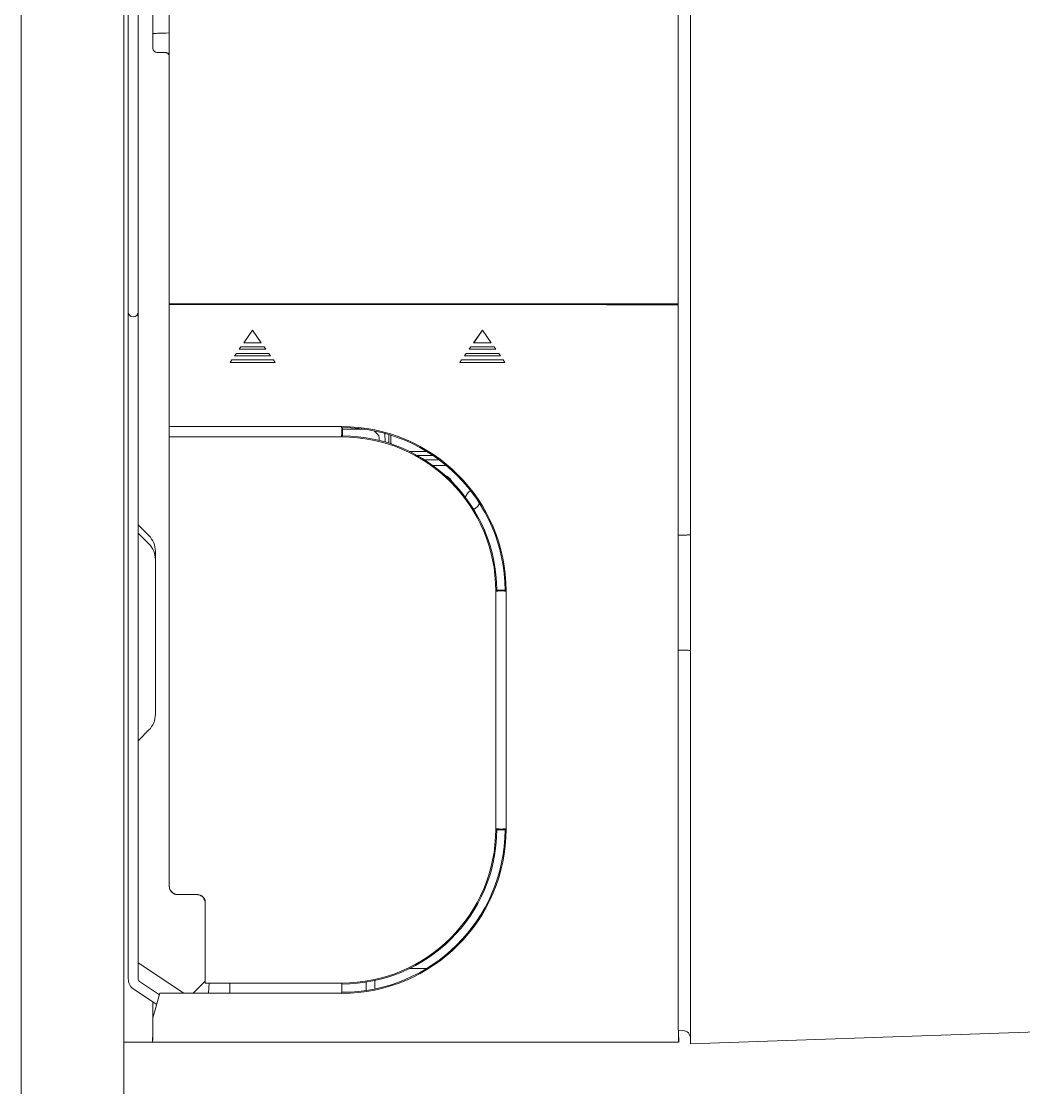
# Model space of a CAD drawing. Units: millimetres at full size, sheet at 1:30. Extents: x -17796 to 21385, y -23279 to 7734.
# Drawn here: x -2164.4 to -2042.3, y -759.1 to -629.3 of the extents above; entities that cross this region are included whole.
import ezdxf

# ---------------------------------------------------------------- set-up
doc = ezdxf.new("R2010")
doc.units = ezdxf.units.MM
doc.header["$LTSCALE"] = 30
doc.linetypes.add('LONG_DASHED_DOTTED', pattern=[15.25, 12, -1.5, 0.25, -1.5])
for name, color, linetype, lineweight in [('0-C_0_4P', 4, 'Continuous', 18), ('0-D_破線', 30, 'Continuous', 18), ('3-8_符号', 6, 'Continuous', 18)]:
    doc.layers.add(name, color=color, linetype=linetype, lineweight=lineweight)

msp = doc.modelspace()

# ---------------------------------------------------------------- linework, layer by layer
at = {"layer": '0-C_0_4P'}
msp.add_line((-2151.89, -363.6), (-2151.89, -823.6), dxfattribs=at)
at = {"layer": '0-D_破線'}
msp.add_line((-2164.39, -128.6), (-2164.39, -823.6), dxfattribs=at)
at = {"layer": '3-8_符号'}
for p, q in [((-2151.89, -753.6), (-2151.89, -463.6)), ((-2151.89, -753.6), (-2151.89, -463.6)), ((-2084.4, -668.5), (-2084.4, -463.6)), ((-2082.9, -463.5), (-2082.9, -753.8)), ((-2146.37, -663.74), (-2146.37, -472.88)), ((-2151.37, -745.85), (-2151.37, -486.69)), ((-2150.17, -609.2), (-2150.17, -745.85)), ((-2148.37, -632.54), (-2148.37, -614.47)), ((-2148.37, -630.77), (-2148.36, -630.76)), ((-2148.36, -630.76), (-2148.34, -630.76)), ((-2148.34, -630.76), (-2148.31, -630.75)), ((-2148.31, -630.75), (-2148.26, -630.74)), ((-2148.26, -630.74), (-2148.2, -630.74)), ((-2148.2, -630.74), (-2148.12, -630.73)), ((-2148.12, -630.73), (-2148.03, -630.72)), ((-2148.03, -630.72), (-2147.93, -630.72)), ((-2147.93, -630.72), (-2147.82, -630.71)), ((-2147.82, -630.71), (-2147.69, -630.7)), ((-2147.1, -630.68), (-2146.75, -630.68)), ((-2146.75, -630.68), (-2146.37, -630.67)), ((-2147.88, -633.04), (-2146.86, -633.06)), ((-2146.86, -633.06), (-2146.81, -633.06)), ((-2146.81, -633.06), (-2146.76, -633.07)), ((-2146.53, -633.19), (-2146.5, -633.22)), ((-2146.5, -633.22), (-2146.46, -633.26)), ((-2146.46, -633.26), (-2146.44, -633.31)), ((-2146.44, -633.31), (-2146.41, -633.35)), ((-2146.41, -633.35), (-2146.39, -633.4)), ((-2146.39, -633.4), (-2146.38, -633.45)), ((-2146.38, -633.45), (-2146.37, -633.5)), ((-2146.37, -633.5), (-2146.37, -633.51)), ((-2146.37, -663.65), (-2084.4, -663.65)), ((-2146.37, -678.61), (-2146.37, -663.75)), ((-2146.37, -663.75), (-2102.33, -663.75)), ((-2139.77, -663.7), (-2140.02, -663.74)), ((-2139.77, -663.69), (-2139.76, -663.66)), ((-2139.77, -663.7), (-2139.77, -663.69)), ((-2132.7, -663.7), (-2139.77, -663.7)), ((-2139.76, -663.66), (-2139.76, -663.65)), ((-2132.71, -663.65), (-2132.71, -663.66)), ((-2132.71, -663.66), (-2132.7, -663.69)), ((-2132.7, -663.69), (-2132.7, -663.7)), ((-2132.45, -663.74), (-2132.7, -663.7)), ((-2119.48, -663.74), (-2119.48, -663.65)), ((-2112.49, -663.65), (-2112.49, -663.74)), ((-2103.39, -663.65), (-2103.39, -663.74)), ((-2093.13, -663.8), (-2101.17, -663.75)), ((-2100.79, -663.7), (-2101.04, -663.74)), ((-2100.79, -663.69), (-2100.78, -663.66)), ((-2100.79, -663.7), (-2100.79, -663.69)), ((-2093.71, -663.7), (-2100.79, -663.7)), ((-2100.78, -663.66), (-2100.78, -663.65)), ((-2093.73, -663.65), (-2093.73, -663.66)), ((-2093.73, -663.66), (-2093.72, -663.69)), ((-2093.72, -663.69), (-2093.71, -663.7)), ((-2093.71, -663.7), (-2093.13, -663.8)), ((-2093.13, -663.8), (-2084.41, -663.8)), ((-2086.1, -663.65), (-2086.1, -663.8)), ((-2084.41, -663.8), (-2084.41, -748.61)), ((-2136.23, -666.87), (-2137.3, -668.4)), ((-2136.23, -666.87), (-2137.3, -668.39)), ((-2136.23, -666.87), (-2136.23, -666.87)), ((-2135.17, -668.39), (-2136.23, -666.87)), ((-2135.17, -668.4), (-2136.23, -666.87)), ((-2108.25, -666.87), (-2109.32, -668.4)), ((-2108.25, -666.87), (-2109.31, -668.39)), ((-2108.25, -666.87), (-2108.25, -666.87)), ((-2107.18, -668.39), (-2108.25, -666.87)), ((-2107.18, -668.4), (-2108.25, -666.87)), ((-2137.3, -668.4), (-2137.3, -668.39)), ((-2137.3, -668.39), (-2135.17, -668.39)), ((-2137.3, -668.4), (-2135.17, -668.4)), ((-2135.17, -668.4), (-2135.17, -668.39)), ((-2109.32, -668.4), (-2109.31, -668.39)), ((-2109.32, -668.4), (-2107.18, -668.4)), ((-2109.31, -668.39), (-2107.18, -668.39)), ((-2107.18, -668.4), (-2107.18, -668.39)), ((-2138.21, -669.69), (-2138.42, -669.99)), ((-2138.21, -669.7), (-2138.42, -669.99)), ((-2138.42, -669.99), (-2138.42, -669.99)), ((-2138.42, -669.99), (-2134.05, -669.99)), ((-2138.42, -669.99), (-2134.05, -669.99)), ((-2138.21, -669.69), (-2138.21, -669.7)), ((-2134.26, -669.69), (-2138.21, -669.69)), ((-2134.26, -669.7), (-2138.21, -669.7)), ((-2137.65, -668.9), (-2137.86, -669.2)), ((-2137.65, -668.9), (-2137.86, -669.19)), ((-2137.86, -669.2), (-2137.86, -669.19)), ((-2137.86, -669.19), (-2134.61, -669.19)), ((-2137.86, -669.2), (-2134.61, -669.2)), ((-2137.65, -668.9), (-2137.65, -668.9)), ((-2134.82, -668.9), (-2137.65, -668.9)), ((-2134.82, -668.9), (-2137.65, -668.9)), ((-2134.82, -668.9), (-2134.82, -668.9)), ((-2134.61, -669.19), (-2134.82, -668.9)), ((-2134.61, -669.2), (-2134.82, -668.9)), ((-2134.61, -669.2), (-2134.61, -669.19)), ((-2134.26, -669.69), (-2134.26, -669.7)), ((-2134.05, -669.99), (-2134.26, -669.69)), ((-2134.05, -669.99), (-2134.26, -669.7)), ((-2134.05, -669.99), (-2134.05, -669.99)), ((-2110.23, -669.69), (-2110.44, -669.99)), ((-2110.44, -669.99), (-2110.43, -669.99)), ((-2110.44, -669.99), (-2106.06, -669.99)), ((-2110.23, -669.7), (-2110.43, -669.99)), ((-2110.43, -669.99), (-2106.07, -669.99)), ((-2110.23, -669.69), (-2110.23, -669.7)), ((-2106.27, -669.69), (-2110.23, -669.69)), ((-2106.27, -669.7), (-2110.23, -669.7)), ((-2109.67, -668.9), (-2109.88, -669.2)), ((-2109.88, -669.2), (-2109.87, -669.19)), ((-2109.88, -669.2), (-2106.62, -669.2)), ((-2109.67, -668.9), (-2109.87, -669.19)), ((-2109.87, -669.19), (-2106.63, -669.19)), ((-2109.67, -668.9), (-2109.67, -668.9)), ((-2106.83, -668.9), (-2109.67, -668.9)), ((-2106.83, -668.9), (-2109.67, -668.9)), ((-2106.83, -668.9), (-2106.83, -668.9)), ((-2106.63, -669.19), (-2106.83, -668.9)), ((-2106.62, -669.2), (-2106.83, -668.9)), ((-2106.62, -669.2), (-2106.63, -669.19)), ((-2106.27, -669.69), (-2106.27, -669.7)), ((-2106.06, -669.99), (-2106.27, -669.69)), ((-2106.07, -669.99), (-2106.27, -669.7)), ((-2106.06, -669.99), (-2106.07, -669.99)), ((-2138.77, -670.49), (-2138.98, -670.79)), ((-2138.77, -670.5), (-2138.98, -670.79)), ((-2138.98, -670.79), (-2138.98, -670.79)), ((-2138.98, -670.79), (-2133.49, -670.79)), ((-2138.98, -670.79), (-2133.49, -670.79)), ((-2138.77, -670.49), (-2138.77, -670.5)), ((-2133.7, -670.49), (-2138.77, -670.49)), ((-2133.7, -670.5), (-2138.77, -670.5)), ((-2133.7, -670.49), (-2133.7, -670.5)), ((-2133.49, -670.79), (-2133.7, -670.49)), ((-2133.49, -670.79), (-2133.7, -670.5)), ((-2133.49, -670.79), (-2133.49, -670.79)), ((-2110.79, -670.49), (-2111, -670.79)), ((-2111, -670.79), (-2110.99, -670.79)), ((-2105.5, -670.79), (-2111, -670.79)), ((-2110.79, -670.5), (-2110.99, -670.79)), ((-2110.99, -670.79), (-2105.51, -670.79)), ((-2110.79, -670.49), (-2110.79, -670.5)), ((-2105.71, -670.49), (-2110.79, -670.49)), ((-2105.71, -670.5), (-2110.79, -670.5)), ((-2105.71, -670.49), (-2105.71, -670.5)), ((-2105.5, -670.79), (-2105.71, -670.49)), ((-2105.51, -670.79), (-2105.71, -670.5)), ((-2105.5, -670.79), (-2105.51, -670.79)), ((-2146.37, -678.61), (-2146.37, -678.62)), ((-2146.37, -678.61), (-2125.38, -678.61)), ((-2146.37, -678.63), (-2146.37, -678.62)), ((-2146.37, -678.65), (-2146.37, -678.63)), ((-2146.37, -678.68), (-2146.37, -678.65)), ((-2146.37, -678.72), (-2146.37, -678.68)), ((-2146.37, -678.83), (-2146.37, -678.72)), ((-2146.37, -679.04), (-2146.37, -678.83)), ((-2125.28, -678.75), (-2125.41, -678.62)), ((-2125.41, -678.62), (-2125.4, -678.63)), ((-2125.4, -678.63), (-2125.4, -678.65)), ((-2125.4, -678.65), (-2125.39, -678.68)), ((-2125.39, -678.68), (-2125.39, -678.72)), ((-2125.39, -678.72), (-2125.39, -678.77)), ((-2125.38, -678.89), (-2125.38, -678.97)), ((-2125.38, -678.97), (-2125.38, -679.04)), ((-2125.38, -679.04), (-2125.38, -679.41)), ((-2125.28, -678.75), (-2125.28, -679.74)), ((-2122.62, -678.94), (-2125.28, -678.94)), ((-2120.98, -679.59), (-2121.43, -679.14)), ((-2146.37, -679.8), (-2146.37, -679.71)), ((-2146.37, -679.83), (-2146.37, -679.8)), ((-2146.37, -679.85), (-2146.37, -679.83)), ((-2146.37, -679.86), (-2146.37, -679.85)), ((-2146.37, -679.87), (-2146.37, -679.86)), ((-2146.37, -679.87), (-2146.37, -734.59)), ((-2146.37, -679.87), (-2125.38, -679.87)), ((-2125.28, -679.74), (-2125.41, -679.86)), ((-2125.4, -679.86), (-2125.41, -679.86)), ((-2125.38, -679.41), (-2125.38, -679.46)), ((-2125.38, -679.46), (-2125.38, -679.51)), ((-2125.38, -679.51), (-2125.38, -679.55)), ((-2120.94, -679.64), (-2120.98, -679.59)), ((-2120.9, -679.69), (-2120.94, -679.64)), ((-2120.87, -679.75), (-2120.9, -679.69)), ((-2120.85, -679.81), (-2120.87, -679.75)), ((-2120.84, -679.88), (-2120.85, -679.81)), ((-2120.83, -679.94), (-2120.84, -679.88)), ((-2120.83, -680.3), (-2120.83, -679.94)), ((-2120.08, -680.5), (-2120.13, -679.45)), ((-2119.65, -680.64), (-2119.66, -679.62)), ((-2119.38, -679.68), (-2119.38, -680.64)), ((-2117.13, -681.64), (-2115.07, -681.64)), ((-2114.27, -682.14), (-2116.17, -682.14)), ((-2113.58, -682.64), (-2115.33, -682.64)), ((-2112.69, -683.34), (-2114.3, -683.34)), ((-2112.64, -684.68), (-2112.59, -684.64)), ((-2112.59, -684.64), (-2112.19, -684.97)), ((-2112.19, -684.97), (-2111.99, -685.3)), ((-2110.33, -687.21), (-2109.99, -686.64)), ((-2109.99, -686.64), (-2109.71, -686.4)), ((-2108.79, -688.3), (-2109.19, -688.64)), ((-2108.59, -687.97), (-2108.79, -688.3)), ((-2109.19, -688.64), (-2109.36, -688.64)), ((-2150.09, -690.66), (-2148.86, -691.89)), ((-2150.09, -691.66), (-2148.86, -692.89)), ((-2083.75, -691.82), (-2084.4, -691.83)), ((-2083.66, -691.82), (-2083.75, -691.82)), ((-2083.4, -691.82), (-2083.48, -691.82)), ((-2083.32, -691.81), (-2083.4, -691.82)), ((-2083.24, -691.81), (-2083.32, -691.81)), ((-2083.18, -691.81), (-2083.24, -691.81)), ((-2083.11, -691.8), (-2083.18, -691.81)), ((-2083.06, -691.8), (-2083.11, -691.8)), ((-2083.01, -691.8), (-2083.06, -691.8)), ((-2082.97, -691.79), (-2083.01, -691.8)), ((-2148.07, -693.8), (-2148.07, -713.65)), ((-2106.62, -698.63), (-2106.62, -727.62)), ((-2106.49, -698.53), (-2106.61, -698.66)), ((-2106.61, -698.66), (-2106.61, -698.65)), ((-2106.61, -698.65), (-2106.6, -698.65)), ((-2106.6, -698.65), (-2106.59, -698.65)), ((-2106.59, -698.65), (-2106.57, -698.65)), ((-2106.57, -698.65), (-2106.55, -698.64)), ((-2106.55, -698.64), (-2106.52, -698.64)), ((-2106.52, -698.64), (-2106.49, -698.64)), ((-2106.49, -698.53), (-2105.5, -698.53)), ((-2106.49, -698.64), (-2106.46, -698.64)), ((-2106.46, -698.64), (-2106.42, -698.64)), ((-2106.42, -698.64), (-2106.39, -698.63)), ((-2106.39, -698.63), (-2106.34, -698.63)), ((-2106.26, -698.63), (-2106.21, -698.63)), ((-2105.86, -698.63), (-2105.79, -698.63)), ((-2105.79, -698.63), (-2105.72, -698.63)), ((-2105.72, -698.63), (-2105.65, -698.63)), ((-2105.65, -698.63), (-2105.58, -698.63)), ((-2105.58, -698.63), (-2105.52, -698.64)), ((-2105.52, -698.64), (-2105.47, -698.64)), ((-2105.37, -698.65), (-2105.5, -698.53)), ((-2105.47, -698.64), (-2105.43, -698.64)), ((-2105.43, -698.64), (-2105.4, -698.65)), ((-2105.4, -698.65), (-2105.38, -698.65)), ((-2105.38, -698.65), (-2105.37, -698.65)), ((-2105.36, -727.62), (-2105.36, -698.63)), ((-2084.4, -705.83), (-2083.75, -705.84)), ((-2083.75, -705.84), (-2083.66, -705.84)), ((-2083.48, -705.84), (-2083.4, -705.84)), ((-2083.4, -705.84), (-2083.32, -705.85)), ((-2083.32, -705.85), (-2083.24, -705.85)), ((-2083.24, -705.85), (-2083.18, -705.85)), ((-2083.18, -705.85), (-2083.11, -705.86)), ((-2083.11, -705.86), (-2083.06, -705.86)), ((-2083.06, -705.86), (-2083.01, -705.86)), ((-2150.09, -716.8), (-2148.86, -715.56)), ((-2106.6, -727.6), (-2106.61, -727.59)), ((-2106.61, -727.59), (-2106.61, -727.59)), ((-2106.49, -727.72), (-2106.61, -727.59)), ((-2106.49, -727.61), (-2106.52, -727.6)), ((-2106.46, -727.61), (-2106.49, -727.61)), ((-2105.5, -727.72), (-2106.49, -727.72)), ((-2106.42, -727.61), (-2106.46, -727.61)), ((-2106.3, -727.61), (-2106.34, -727.61)), ((-2106.16, -727.62), (-2106.21, -727.62)), ((-2105.79, -727.62), (-2106.16, -727.62)), ((-2105.72, -727.61), (-2105.79, -727.62)), ((-2105.64, -727.61), (-2105.72, -727.61)), ((-2105.58, -727.61), (-2105.64, -727.61)), ((-2105.52, -727.61), (-2105.58, -727.61)), ((-2105.47, -727.61), (-2105.52, -727.61)), ((-2105.5, -727.72), (-2105.37, -727.59)), ((-2105.43, -727.6), (-2105.47, -727.61)), ((-2105.4, -727.6), (-2105.43, -727.6)), ((-2105.38, -727.59), (-2105.4, -727.6)), ((-2105.37, -727.59), (-2105.38, -727.59)), ((-2146.37, -734.59), (-2146.36, -734.72)), ((-2146.36, -734.74), (-2146.37, -734.61)), ((-2146.36, -734.72), (-2146.33, -734.84)), ((-2146.34, -734.87), (-2146.36, -734.74)), ((-2146.29, -734.99), (-2146.34, -734.87)), ((-2146.33, -734.84), (-2146.29, -734.97)), ((-2146.29, -734.97), (-2146.23, -735.09)), ((-2146.24, -735.11), (-2146.29, -734.99)), ((-2146.16, -735.22), (-2146.24, -735.11)), ((-2146.23, -735.09), (-2146.16, -735.19)), ((-2146.16, -735.19), (-2146.07, -735.29)), ((-2146.08, -735.32), (-2146.16, -735.22)), ((-2145.98, -735.4), (-2146.08, -735.32)), ((-2146.07, -735.29), (-2145.97, -735.38)), ((-2145.87, -735.48), (-2145.98, -735.4)), ((-2145.97, -735.38), (-2145.87, -735.45)), ((-2145.87, -735.45), (-2145.75, -735.51)), ((-2145.75, -735.54), (-2145.87, -735.48)), ((-2145.75, -735.51), (-2145.62, -735.55)), ((-2145.63, -735.58), (-2145.75, -735.54)), ((-2145.5, -735.6), (-2145.63, -735.58)), ((-2145.62, -735.55), (-2145.5, -735.58)), ((-2145.5, -735.58), (-2145.37, -735.59)), ((-2145.37, -735.61), (-2145.5, -735.6)), ((-2142.99, -735.59), (-2145.37, -735.59)), ((-2143.01, -735.61), (-2145.37, -735.61)), ((-2142.88, -735.62), (-2143.01, -735.61)), ((-2142.99, -735.59), (-2142.86, -735.59)), ((-2142.76, -735.65), (-2142.88, -735.62)), ((-2142.86, -735.59), (-2142.73, -735.62)), ((-2142.63, -735.69), (-2142.76, -735.65)), ((-2142.73, -735.62), (-2142.6, -735.66)), ((-2142.52, -735.75), (-2142.63, -735.69)), ((-2142.6, -735.66), (-2142.49, -735.72)), ((-2142.41, -735.82), (-2142.52, -735.75)), ((-2142.49, -735.72), (-2142.38, -735.79)), ((-2142.31, -735.9), (-2142.41, -735.82)), ((-2142.38, -735.79), (-2142.28, -735.88)), ((-2142.22, -736), (-2142.31, -735.9)), ((-2142.28, -735.88), (-2142.19, -735.98)), ((-2142.15, -736.11), (-2142.22, -736)), ((-2142.19, -735.98), (-2142.12, -736.08)), ((-2142.09, -736.23), (-2142.15, -736.11)), ((-2142.12, -736.08), (-2142.06, -736.2)), ((-2142.05, -736.35), (-2142.09, -736.23)), ((-2142.06, -736.2), (-2142.02, -736.32)), ((-2142.02, -736.48), (-2142.05, -736.35)), ((-2142.02, -736.32), (-2142, -736.45)), ((-2142.01, -736.61), (-2142.02, -736.48)), ((-2142.01, -746.41), (-2142.01, -736.61)), ((-2142, -736.45), (-2141.99, -736.58)), ((-2141.99, -746.38), (-2141.99, -736.58)), ((-2150.17, -743.9), (-2144.61, -747.61)), ((-2117.12, -744.61), (-2115.07, -744.61)), ((-2149.99, -746.18), (-2147.57, -747.8)), ((-2143.47, -747.61), (-2142.01, -746.15)), ((-2142.01, -746.41), (-2141.99, -746.38)), ((-2139.02, -746.41), (-2142.01, -746.41)), ((-2141.99, -746.38), (-2125.38, -746.38)), ((-2141.5, -746.41), (-2141.62, -747.61)), ((-2139.02, -746.74), (-2139.01, -746.65)), ((-2139.02, -746.83), (-2139.02, -746.74)), ((-2139.01, -746.43), (-2139, -746.41)), ((-2139.01, -746.45), (-2139.01, -746.43)), ((-2139.01, -746.61), (-2139.01, -746.57)), ((-2139.01, -746.65), (-2139.01, -746.61)), ((-2125.38, -746.38), (-2125.38, -747.63)), ((-2122.42, -747.27), (-2122.41, -746.27)), ((-2121.37, -746.07), (-2121.36, -746.11)), ((-2121.36, -746.11), (-2121.36, -746.19)), ((-2121.36, -746.19), (-2121.34, -747.08)), ((-2147.91, -749.01), (-2150.66, -747.18)), ((-2148.09, -749.63), (-2147.52, -747.63)), ((-2147.52, -747.63), (-2147.51, -747.61)), ((-2147.52, -747.63), (-2125.38, -747.63)), ((-2147.51, -747.61), (-2139.02, -747.61)), ((-2139.02, -747.23), (-2139.02, -746.83)), ((-2139.02, -747.32), (-2139.02, -747.23)), ((-2139, -747.62), (-2139, -747.6)), ((-2139, -747.63), (-2139, -747.62)), ((-2139, -747.63), (-2139, -747.63)), ((-2148.37, -750.6), (-2148.37, -748.7)), ((-2084.41, -748.61), (-2084.4, -749.47)), ((-2148.37, -750.6), (-2148.09, -749.63)), ((-2148.37, -751.33), (-2148.37, -750.6)), ((-2148.37, -750.6), (-2148.37, -750.6)), ((-2084.4, -749.47), (-2084.4, -750.32)), ((-2084.4, -750.32), (-2084.4, -751.1)), ((-2148.38, -751.99), (-2148.37, -751.33)), ((-2084.4, -751.1), (-2084.4, -751.82)), ((-2084.4, -751.82), (-2084.39, -752.43)), ((-2082.9, -753.8), (-2015.15, -751.44)), ((-2082.9, -753.8), (-2015.15, -751.44)), ((-2148.41, -753.1), (-2148.4, -753.08)), ((-2148.41, -753.6), (-2148.41, -753.1)), ((-2148.4, -753.08), (-2148.4, -753.03)), ((-2148.39, -753), (-2148.38, -752.55)), ((-2148.39, -753.18), (-2148.39, -753)), ((-2148.39, -753.33), (-2148.39, -753.18)), ((-2148.38, -752.55), (-2148.38, -751.99)), ((-2084.39, -752.43), (-2084.38, -752.93)), ((-2083.85, -752.15), (-2084.38, -752.13)), ((-2084.38, -752.13), (-2084.38, -752.93)), ((-2083.85, -752.15), (-2084.38, -752.13)), ((-2084.38, -752.93), (-2084.38, -753.13)), ((-2084.38, -752.93), (-2084.38, -753.13)), ((-2084.38, -753.13), (-2084.38, -753.3)), ((-2084.38, -753.13), (-2084.38, -753.3)), ((-2084.37, -752.67), (-2084.37, -752.83)), ((-2084.37, -752.83), (-2084.37, -752.96)), ((-2084.37, -752.96), (-2084.36, -753.04)), ((-2084.37, -753), (-2084.35, -753)), ((-2084.36, -753.04), (-2084.36, -753.09)), ((-2084.36, -753.1), (-2084.35, -753.07)), ((-2084.36, -753.09), (-2084.36, -753.1)), ((-2084.36, -753.1), (-2084.36, -753.1)), ((-2084.35, -753.6), (-2084.35, -753)), ((-2084.35, -753.07), (-2084.35, -753)), ((-2082.9, -753.15), (-2082.9, -753.8)), ((-2151.89, -753.6), (-2084.36, -753.6)), ((-2151.89, -753.6), (-2084.36, -753.6)), ((-2148.41, -753.6), (-2148.4, -753.59)), ((-2148.4, -753.45), (-2148.39, -753.33)), ((-2148.4, -753.53), (-2148.4, -753.45)), ((-2148.4, -753.59), (-2148.4, -753.53)), ((-2084.38, -753.3), (-2084.37, -753.43)), ((-2084.38, -753.3), (-2084.37, -753.43)), ((-2084.37, -753.43), (-2084.37, -753.53)), ((-2084.37, -753.43), (-2084.37, -753.53)), ((-2084.37, -753.53), (-2084.37, -753.58)), ((-2084.37, -753.53), (-2084.37, -753.58)), ((-2084.37, -753.58), (-2084.36, -753.6)), ((-2084.37, -753.58), (-2084.36, -753.6))]:
    msp.add_line(p, q, dxfattribs=at)
at = {"layer": '3-8_符号', "color": 4, "linetype": 'LONG_DASHED_DOTTED'}
for p, q in [((-2151.89, -691.3), (-2151.89, -731.3)), ((-2151.89, -692.3), (-2151.89, -732.3))]:
    msp.add_line(p, q, dxfattribs=at)
at = {"layer": '3-8_符号'}
for points in [[(-2147.69, -630.7), (-2147.56, -630.7), (-2147.41, -630.69)], [(-2147.41, -630.69), (-2147.26, -630.69), (-2147.1, -630.68)], [(-2146.76, -633.07), (-2146.71, -633.08), (-2146.66, -633.1), (-2146.62, -633.12)], [(-2146.62, -633.12), (-2146.57, -633.15), (-2146.53, -633.19)], [(-2102.33, -663.75), (-2101.73, -663.75), (-2101.17, -663.75)], [(-2146.37, -679.71), (-2146.37, -679.51), (-2146.37, -679.04)], [(-2125.39, -678.77), (-2125.38, -678.83), (-2125.38, -678.89)], [(-2125.39, -679.77), (-2125.39, -679.8), (-2125.4, -679.82), (-2125.4, -679.84)], [(-2125.4, -679.84), (-2125.4, -679.85), (-2125.4, -679.86)], [(-2125.38, -679.63), (-2125.39, -679.67), (-2125.39, -679.71), (-2125.39, -679.74), (-2125.39, -679.77)], [(-2125.38, -679.55), (-2125.38, -679.59), (-2125.38, -679.63)], [(-2083.48, -691.82), (-2083.57, -691.82), (-2083.66, -691.82)], [(-2082.92, -691.78), (-2082.94, -691.79), (-2082.97, -691.79)], [(-2082.9, -691.77), (-2082.91, -691.78), (-2082.92, -691.78)], [(-2106.34, -698.63), (-2106.3, -698.63), (-2106.26, -698.63)], [(-2106.21, -698.63), (-2106.16, -698.63), (-2105.86, -698.63)], [(-2083.66, -705.84), (-2083.57, -705.84), (-2083.48, -705.84)], [(-2083.01, -705.86), (-2082.97, -705.87), (-2082.94, -705.87), (-2082.92, -705.88), (-2082.91, -705.88), (-2082.9, -705.89)], [(-2106.57, -727.6), (-2106.59, -727.6), (-2106.6, -727.6)], [(-2106.52, -727.6), (-2106.55, -727.6), (-2106.57, -727.6)], [(-2106.34, -727.61), (-2106.39, -727.61), (-2106.42, -727.61)], [(-2106.21, -727.62), (-2106.26, -727.61), (-2106.3, -727.61)], [(-2139.01, -746.5), (-2139.01, -746.47), (-2139.01, -746.45)], [(-2139.01, -746.57), (-2139.01, -746.54), (-2139.01, -746.5)], [(-2139, -746.41), (-2139, -746.4), (-2139, -746.39)], [(-2139.01, -747.56), (-2139.01, -747.54), (-2139.01, -747.51), (-2139.01, -747.48), (-2139.01, -747.44), (-2139.01, -747.4), (-2139.02, -747.32)], [(-2139, -747.6), (-2139.01, -747.59), (-2139.01, -747.56)]]:
    msp.add_lwpolyline(points, dxfattribs=at)
for centre, radius, start, end in [((-2147.87, -632.54), 0.5, 180, 268.9889), ((-2150.77, -664.65), 0.6, 180, 0), ((-1992.1, -601.12), 141.93, 206.1375, 206.168), ((-2125.38, -698.63), 20.02, 0, 90), ((-2125.38, -698.63), 19.89, 0.3019, 89.6981), ((-2125.38, -698.63), 18.76, 0, 90), ((-2125.38, -698.63), 18.89, 0.3177, 89.6823), ((-2120.65, -679.63), 0.999, 0.5019, 1.9777), ((-2118.38, -680.64), 0.999, 180, 184.4813), ((-2148.47, -689.03), 2.3, 222.2963, 225), ((-2148.47, -690.03), 2.3, 222.2963, 225), ((-2150.77, -693.8), 2.7, 0, 45), ((-2150.77, -694.8), 2.7, 0, 45), ((-2150.77, -713.65), 2.7, 315, 0), ((-2148.47, -718.42), 2.3, 135, 137.7037), ((-2125.38, -727.62), 20.02, 270, 0), ((-2125.38, -727.62), 18.76, 270, 0), ((-2125.38, -727.62), 19.89, 270, 359.6981), ((-2125.38, -727.62), 18.89, 270, 359.6823), ((-2149.77, -745.85), 1.6, 180, 236.3099), ((-2149.77, -745.85), 0.4, 180, 236.3099), ((-2083.9, -753.15), 0.999, 359.9997, 87), ((-2083.9, -753.15), 0.999, 359.9997, 87)]:
    msp.add_arc(centre, radius, start, end, dxfattribs=at)

doc.saveas('drawing.dxf')
